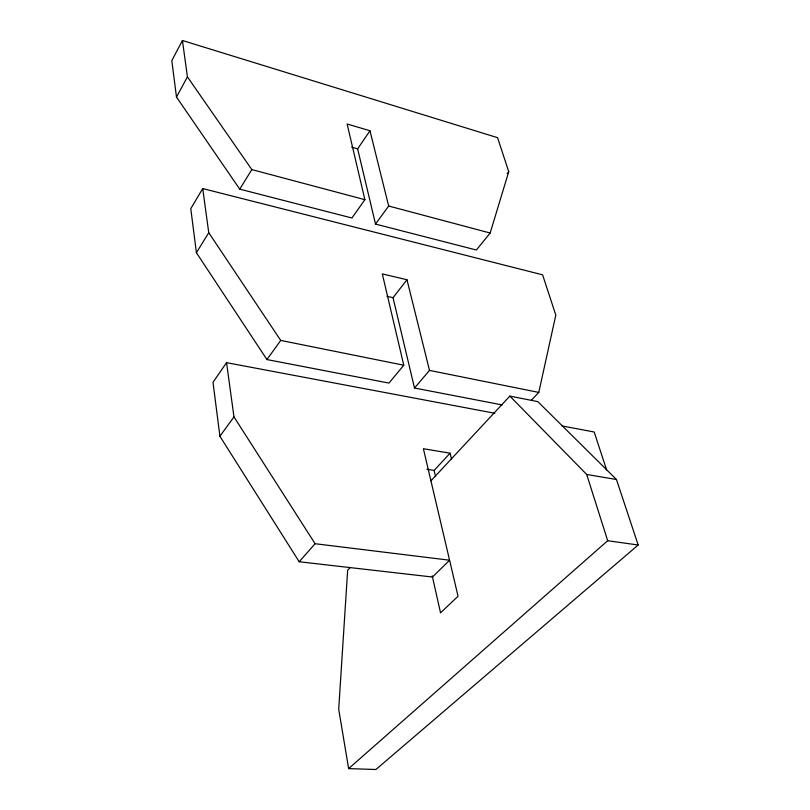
<?xml version="1.0" encoding="UTF-8"?>
<svg xmlns="http://www.w3.org/2000/svg" width="810" height="810" viewBox="0 0 810 810"><rect width="100%" height="100%" fill="white"/><g stroke="black" fill="none" stroke-linecap="round" stroke-linejoin="round"><path stroke-width="1.21" d="M531.33 400.251L538.782 392.415L555.812 315.1L542.599 274.833L202.713 188.568L190.775 208.676L196.415 252.73L266.935 359.559L388.972 383.089L403.775 365.219L382.32 273.912L406.984 279.764L429.502 370.403L414.507 388.02L502.089 404.909M490.161 233.027L508.741 171.69L497.573 137.68L182.442 40.5L171.821 60.629L176.479 97.048L239.74 189.145L351.915 218.001L364.885 199.685L347.115 124.001L369.967 130.744L388.668 206.013L375.516 224.076L476.361 250.017L490.161 233.027L388.668 206.013M176.479 97.048L187.424 76.889L182.442 40.5M196.415 252.73L208.757 232.703L202.713 188.568M239.74 189.145L251.839 169.594L187.424 76.889M375.516 224.076L357.635 148.878L369.967 130.744M226.557 362.657L213 382.279L219.905 436.256L299.204 561.755L432.5 577.034L449.57 560.206L315.09 543.723L233.979 416.897L226.557 362.657L494.819 413.262M266.935 359.559L280.716 340.423L403.775 365.219M219.905 436.256L233.979 416.897M414.507 388.02L393.022 297.675L406.984 279.764M507.192 173.654L508.741 171.69M299.204 561.755L315.09 543.723M435.567 476.553L434.109 470.448L450.076 453.205L451.595 459.341M350.234 567.496L347.652 570.27L338.701 709.226L348.624 768.609L375.921 769.5L638.179 545.008L616.461 479.51L537.83 401.628L509.844 396.1L430.93 480.846M348.624 768.609L607.692 540.726L638.179 545.008M426.89 469.294L434.109 470.448M509.844 396.1L586.693 474.478L616.461 479.51M450.076 453.205L423.387 448.72L458.045 596.261L440.539 612.836L432.236 575.839M561.887 425.908L594.176 432.003L606.801 470.458M429.502 370.403L538.782 392.415M386.897 296.278L393.022 297.675M251.839 169.594L364.885 199.685M351.661 147.167L357.635 148.878M208.757 232.703L280.716 340.423M586.693 474.478L607.692 540.726"/></g></svg>
